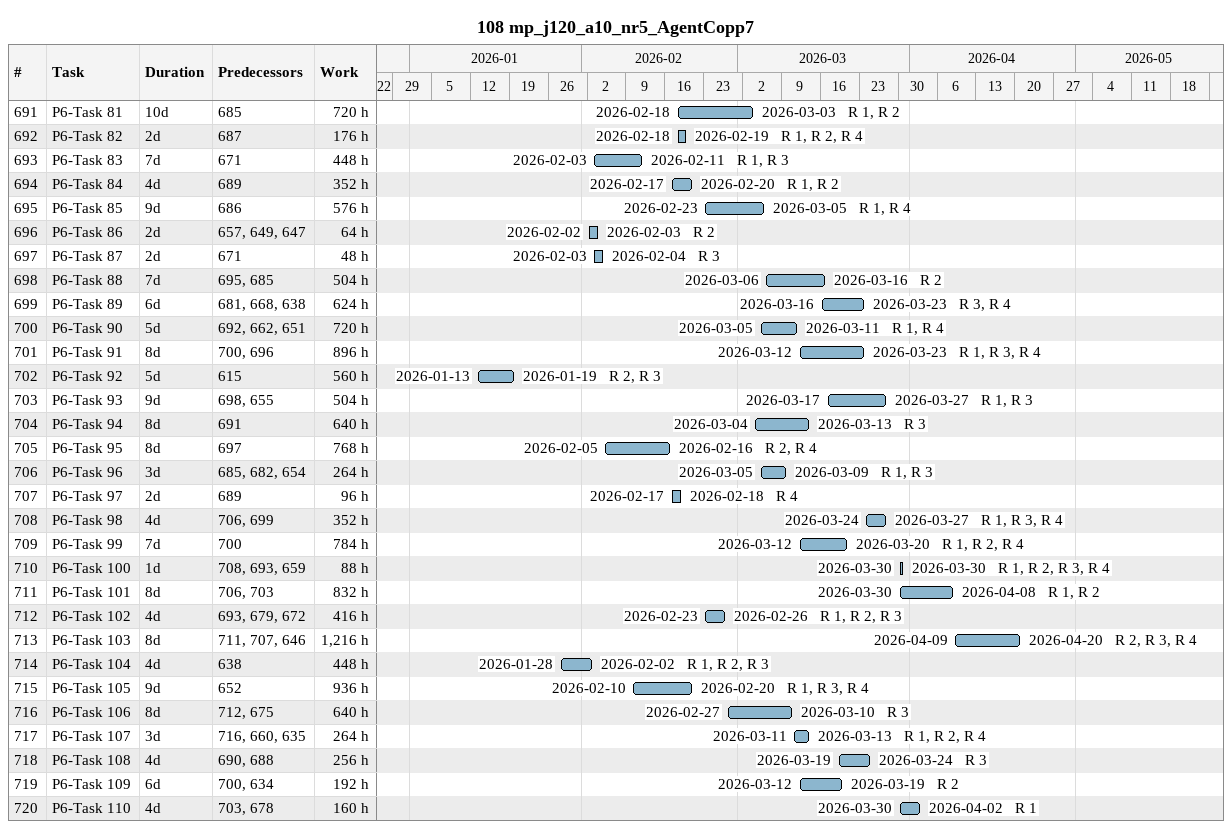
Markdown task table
108 mp_j120_a10_nr5_AgentCopp7

| ID | Task | Duration | Start | Finish | Predecessors | Resources | Work (h) |
|---|---|---|---|---|---|---|---|
| 691 | P6-Task 81 | 10d | 2026-02-18 | 2026-03-03 | 685 | R 1, R 2 | 720 |
| 692 | P6-Task 82 | 2d | 2026-02-18 | 2026-02-19 | 687 | R 1, R 2, R 4 | 176 |
| 693 | P6-Task 83 | 7d | 2026-02-03 | 2026-02-11 | 671 | R 1, R 3 | 448 |
| 694 | P6-Task 84 | 4d | 2026-02-17 | 2026-02-20 | 689 | R 1, R 2 | 352 |
| 695 | P6-Task 85 | 9d | 2026-02-23 | 2026-03-05 | 686 | R 1, R 4 | 576 |
| 696 | P6-Task 86 | 2d | 2026-02-02 | 2026-02-03 | 657, 649, 647 | R 2 | 64 |
| 697 | P6-Task 87 | 2d | 2026-02-03 | 2026-02-04 | 671 | R 3 | 48 |
| 698 | P6-Task 88 | 7d | 2026-03-06 | 2026-03-16 | 695, 685 | R 2 | 504 |
| 699 | P6-Task 89 | 6d | 2026-03-16 | 2026-03-23 | 681, 668, 638 | R 3, R 4 | 624 |
| 700 | P6-Task 90 | 5d | 2026-03-05 | 2026-03-11 | 692, 662, 651 | R 1, R 4 | 720 |
| 701 | P6-Task 91 | 8d | 2026-03-12 | 2026-03-23 | 700, 696 | R 1, R 3, R 4 | 896 |
| 702 | P6-Task 92 | 5d | 2026-01-13 | 2026-01-19 | 615 | R 2, R 3 | 560 |
| 703 | P6-Task 93 | 9d | 2026-03-17 | 2026-03-27 | 698, 655 | R 1, R 3 | 504 |
| 704 | P6-Task 94 | 8d | 2026-03-04 | 2026-03-13 | 691 | R 3 | 640 |
| 705 | P6-Task 95 | 8d | 2026-02-05 | 2026-02-16 | 697 | R 2, R 4 | 768 |
| 706 | P6-Task 96 | 3d | 2026-03-05 | 2026-03-09 | 685, 682, 654 | R 1, R 3 | 264 |
| 707 | P6-Task 97 | 2d | 2026-02-17 | 2026-02-18 | 689 | R 4 | 96 |
| 708 | P6-Task 98 | 4d | 2026-03-24 | 2026-03-27 | 706, 699 | R 1, R 3, R 4 | 352 |
| 709 | P6-Task 99 | 7d | 2026-03-12 | 2026-03-20 | 700 | R 1, R 2, R 4 | 784 |
| 710 | P6-Task 100 | 1d | 2026-03-30 | 2026-03-30 | 708, 693, 659 | R 1, R 2, R 3, R 4 | 88 |
| 711 | P6-Task 101 | 8d | 2026-03-30 | 2026-04-08 | 706, 703 | R 1, R 2 | 832 |
| 712 | P6-Task 102 | 4d | 2026-02-23 | 2026-02-26 | 693, 679, 672 | R 1, R 2, R 3 | 416 |
| 713 | P6-Task 103 | 8d | 2026-04-09 | 2026-04-20 | 711, 707, 646 | R 2, R 3, R 4 | 1216 |
| 714 | P6-Task 104 | 4d | 2026-01-28 | 2026-02-02 | 638 | R 1, R 2, R 3 | 448 |
| 715 | P6-Task 105 | 9d | 2026-02-10 | 2026-02-20 | 652 | R 1, R 3, R 4 | 936 |
| 716 | P6-Task 106 | 8d | 2026-02-27 | 2026-03-10 | 712, 675 | R 3 | 640 |
| 717 | P6-Task 107 | 3d | 2026-03-11 | 2026-03-13 | 716, 660, 635 | R 1, R 2, R 4 | 264 |
| 718 | P6-Task 108 | 4d | 2026-03-19 | 2026-03-24 | 690, 688 | R 3 | 256 |
| 719 | P6-Task 109 | 6d | 2026-03-12 | 2026-03-19 | 700, 634 | R 2 | 192 |
| 720 | P6-Task 110 | 4d | 2026-03-30 | 2026-04-02 | 703, 678 | R 1 | 160 |
